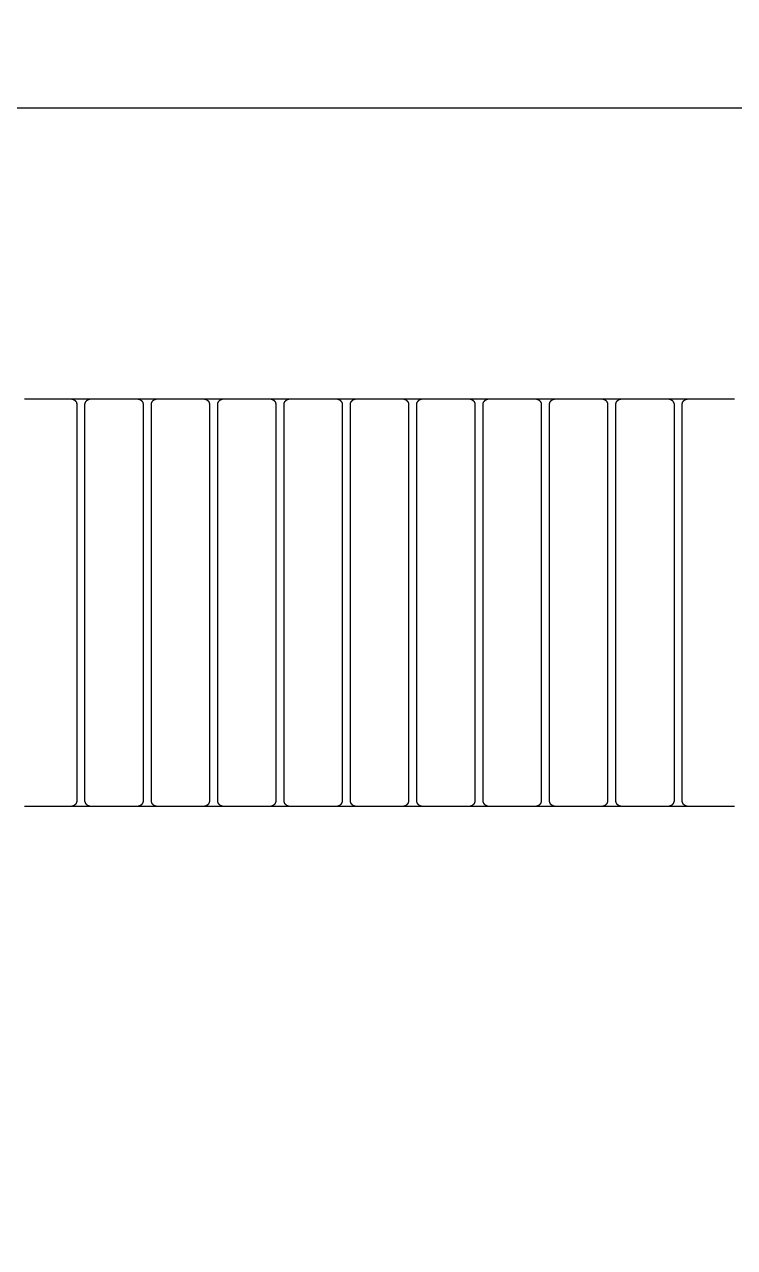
# Model space of a CAD drawing. Header units: millimetres. Extents: x -58335 to 291665, y -66693 to 213307.
# Drawn here: x 160069 to 160679, y -15881 to -14830 of the extents above; entities that cross this region are included whole.
import ezdxf

# ---------------------------------------------------------------- set-up
doc = ezdxf.new("R2010")
doc.units = ezdxf.units.MM
doc.header["$LTSCALE"] = 1000
for name, color, linetype in [('X-SITE$0$-MY-녹지', 254, 'Continuous'), ('X-SITE$0$-MY-보조선', 253, 'Continuous'), ('X-SITE$0$-MY-시설선', 254, 'Continuous'), ('X-SITE$0$-MY-시설선 wood', 254, 'Continuous')]:
    doc.layers.add(name, color=color, linetype=linetype)
pattern_1 = [(0, (-29382.5, 14650.24), (317.5, 317.5), [158.75, -476.25]), (90, (-29303.13, 14570.87), (-317.5, 317.5), [158.75, -476.25])]

# ---------------------------------------------------------------- blocks, each defined once
blk = doc.blocks.new('X-SITE$0$GPSP-100')
at = {"layer": 'X-SITE$0$-MY-시설선'}
for points in [[(1698.2, 0), (1714.8, 0)], [(1755.2, 0), (1771.8, 0)], [(1812.2, 0), (1828.8, 0)], [(1869.2, 0), (1885.8, 0)], [(1926.2, 0), (1942.8, 0)], [(1983.2, 0), (1999.8, 0)], [(2040.2, 0), (2056.8, 0)], [(2097.2, 0), (2113.8, 0)], [(2154.2, 0), (2170.8, 0)], [(2211.2, 0), (2227.8, 0)], [(1714.8, -350), (1698.2, -350)], [(1771.8, -350), (1755.2, -350)], [(1828.8, -350), (1812.2, -350)], [(1885.8, -350), (1869.2, -350)], [(1942.8, -350), (1926.2, -350)], [(1999.8, -350), (1983.2, -350)], [(2056.8, -350), (2040.2, -350)], [(2113.8, -350), (2097.2, -350)], [(2170.8, -350), (2154.2, -350)], [(2227.8, -350), (2211.2, -350)]]:
    blk.add_lwpolyline(points, dxfattribs=at)
at = {"layer": 'X-SITE$0$-MY-시설선 wood'}
for points in [[(1658, 0), (1698, 0)], [(1698, 0), (1698.1, 0), (1698.2, 0), (1698.3, 0), (1698.4, 0), (1698.6, 0), (1698.7, 0), (1698.8, -0.1), (1698.9, -0.1), (1699, -0.1), (1699.1, -0.1), (1699.3, -0.2), (1699.4, -0.2), (1699.5, -0.2), (1699.6, -0.3), (1699.7, -0.3), (1699.8, -0.4), (1700, -0.4), (1700.1, -0.4), (1700.2, -0.5), (1700.3, -0.6), (1700.4, -0.6), (1700.5, -0.7), (1700.6, -0.7), (1700.7, -0.8), (1700.8, -0.9), (1700.9, -1), (1701.1, -1), (1701.2, -1.1), (1701.3, -1.2), (1701.3, -1.3), (1701.4, -1.4), (1701.5, -1.5), (1701.6, -1.6), (1701.7, -1.7), (1701.8, -1.7), (1701.9, -1.8), (1702, -1.9), (1702, -2.1), (1702.1, -2.2), (1702.2, -2.3), (1702.3, -2.4), (1702.3, -2.5), (1702.4, -2.6), (1702.4, -2.7), (1702.5, -2.8), (1702.6, -2.9), (1702.6, -3), (1702.6, -3.2), (1702.7, -3.3), (1702.7, -3.4), (1702.8, -3.5), (1702.8, -3.6), (1702.8, -3.7), (1702.9, -3.9), (1702.9, -4), (1702.9, -4.1), (1702.9, -4.2), (1703, -4.3), (1703, -4.4), (1703, -4.6), (1703, -4.7), (1703, -4.8), (1703, -4.9), (1703, -5)], [(1710, -5), (1710, -4.9), (1710, -4.8), (1710, -4.7), (1710, -4.6), (1710, -4.4), (1710, -4.3), (1710.1, -4.2), (1710.1, -4.1), (1710.1, -4), (1710.1, -3.9), (1710.2, -3.7), (1710.2, -3.6), (1710.2, -3.5), (1710.3, -3.4), (1710.3, -3.3), (1710.4, -3.2), (1710.4, -3), (1710.4, -2.9), (1710.5, -2.8), (1710.6, -2.7), (1710.6, -2.6), (1710.7, -2.5), (1710.7, -2.4), (1710.8, -2.3), (1710.9, -2.2), (1711, -2.1), (1711, -1.9), (1711.1, -1.8), (1711.2, -1.7), (1711.3, -1.7), (1711.4, -1.6), (1711.5, -1.5), (1711.6, -1.4), (1711.7, -1.3), (1711.7, -1.2), (1711.8, -1.1), (1711.9, -1), (1712.1, -1), (1712.2, -0.9), (1712.3, -0.8), (1712.4, -0.7), (1712.5, -0.7), (1712.6, -0.6), (1712.7, -0.6), (1712.8, -0.5), (1712.9, -0.4), (1713, -0.4), (1713.2, -0.4), (1713.3, -0.3), (1713.4, -0.3), (1713.5, -0.2), (1713.6, -0.2), (1713.7, -0.2), (1713.9, -0.1), (1714, -0.1), (1714.1, -0.1), (1714.2, -0.1), (1714.3, 0), (1714.4, 0), (1714.6, 0), (1714.7, 0), (1714.8, 0), (1714.9, 0), (1715, 0)], [(1715, 0), (1755, 0)], [(1755, 0), (1755.1, 0), (1755.2, 0), (1755.3, 0), (1755.4, 0), (1755.6, 0), (1755.7, 0), (1755.8, -0.1), (1755.9, -0.1), (1756, -0.1), (1756.1, -0.1), (1756.3, -0.2), (1756.4, -0.2), (1756.5, -0.2), (1756.6, -0.3), (1756.7, -0.3), (1756.8, -0.4), (1757, -0.4), (1757.1, -0.4), (1757.2, -0.5), (1757.3, -0.6), (1757.4, -0.6), (1757.5, -0.7), (1757.6, -0.7), (1757.7, -0.8), (1757.8, -0.9), (1757.9, -1), (1758.1, -1), (1758.2, -1.1), (1758.3, -1.2), (1758.3, -1.3), (1758.4, -1.4), (1758.5, -1.5), (1758.6, -1.6), (1758.7, -1.7), (1758.8, -1.7), (1758.9, -1.8), (1759, -1.9), (1759, -2.1), (1759.1, -2.2), (1759.2, -2.3), (1759.3, -2.4), (1759.3, -2.5), (1759.4, -2.6), (1759.4, -2.7), (1759.5, -2.8), (1759.6, -2.9), (1759.6, -3), (1759.6, -3.2), (1759.7, -3.3), (1759.7, -3.4), (1759.8, -3.5), (1759.8, -3.6), (1759.8, -3.7), (1759.9, -3.9), (1759.9, -4), (1759.9, -4.1), (1759.9, -4.2), (1760, -4.3), (1760, -4.4), (1760, -4.6), (1760, -4.7), (1760, -4.8), (1760, -4.9), (1760, -5)], [(1767, -5), (1767, -4.9), (1767, -4.8), (1767, -4.7), (1767, -4.6), (1767, -4.4), (1767, -4.3), (1767.1, -4.2), (1767.1, -4.1), (1767.1, -4), (1767.1, -3.9), (1767.2, -3.7), (1767.2, -3.6), (1767.2, -3.5), (1767.3, -3.4), (1767.3, -3.3), (1767.4, -3.2), (1767.4, -3), (1767.4, -2.9), (1767.5, -2.8), (1767.6, -2.7), (1767.6, -2.6), (1767.7, -2.5), (1767.7, -2.4), (1767.8, -2.3), (1767.9, -2.2), (1768, -2.1), (1768, -1.9), (1768.1, -1.8), (1768.2, -1.7), (1768.3, -1.7), (1768.4, -1.6), (1768.5, -1.5), (1768.6, -1.4), (1768.7, -1.3), (1768.7, -1.2), (1768.8, -1.1), (1768.9, -1), (1769.1, -1), (1769.2, -0.9), (1769.3, -0.8), (1769.4, -0.7), (1769.5, -0.7), (1769.6, -0.6), (1769.7, -0.6), (1769.8, -0.5), (1769.9, -0.4), (1770, -0.4), (1770.2, -0.4), (1770.3, -0.3), (1770.4, -0.3), (1770.5, -0.2), (1770.6, -0.2), (1770.7, -0.2), (1770.9, -0.1), (1771, -0.1), (1771.1, -0.1), (1771.2, -0.1), (1771.3, 0), (1771.4, 0), (1771.6, 0), (1771.7, 0), (1771.8, 0), (1771.9, 0), (1772, 0)], [(1772, 0), (1812, 0)], [(1812, 0), (1812.1, 0), (1812.2, 0), (1812.3, 0), (1812.4, 0), (1812.6, 0), (1812.7, 0), (1812.8, -0.1), (1812.9, -0.1), (1813, -0.1), (1813.1, -0.1), (1813.3, -0.2), (1813.4, -0.2), (1813.5, -0.2), (1813.6, -0.3), (1813.7, -0.3), (1813.8, -0.4), (1814, -0.4), (1814.1, -0.4), (1814.2, -0.5), (1814.3, -0.6), (1814.4, -0.6), (1814.5, -0.7), (1814.6, -0.7), (1814.7, -0.8), (1814.8, -0.9), (1814.9, -1), (1815.1, -1), (1815.2, -1.1), (1815.3, -1.2), (1815.3, -1.3), (1815.4, -1.4), (1815.5, -1.5), (1815.6, -1.6), (1815.7, -1.7), (1815.8, -1.7), (1815.9, -1.8), (1816, -1.9), (1816, -2.1), (1816.1, -2.2), (1816.2, -2.3), (1816.3, -2.4), (1816.3, -2.5), (1816.4, -2.6), (1816.4, -2.7), (1816.5, -2.8), (1816.6, -2.9), (1816.6, -3), (1816.6, -3.2), (1816.7, -3.3), (1816.7, -3.4), (1816.8, -3.5), (1816.8, -3.6), (1816.8, -3.7), (1816.9, -3.9), (1816.9, -4), (1816.9, -4.1), (1816.9, -4.2), (1817, -4.3), (1817, -4.4), (1817, -4.6), (1817, -4.7), (1817, -4.8), (1817, -4.9), (1817, -5)], [(1824, -5), (1824, -4.9), (1824, -4.8), (1824, -4.7), (1824, -4.6), (1824, -4.4), (1824, -4.3), (1824.1, -4.2), (1824.1, -4.1), (1824.1, -4), (1824.1, -3.9), (1824.2, -3.7), (1824.2, -3.6), (1824.2, -3.5), (1824.3, -3.4), (1824.3, -3.3), (1824.4, -3.2), (1824.4, -3), (1824.4, -2.9), (1824.5, -2.8), (1824.6, -2.7), (1824.6, -2.6), (1824.7, -2.5), (1824.7, -2.4), (1824.8, -2.3), (1824.9, -2.2), (1825, -2.1), (1825, -1.9), (1825.1, -1.8), (1825.2, -1.7), (1825.3, -1.7), (1825.4, -1.6), (1825.5, -1.5), (1825.6, -1.4), (1825.7, -1.3), (1825.7, -1.2), (1825.8, -1.1), (1825.9, -1), (1826.1, -1), (1826.2, -0.9), (1826.3, -0.8), (1826.4, -0.7), (1826.5, -0.7), (1826.6, -0.6), (1826.7, -0.6), (1826.8, -0.5), (1826.9, -0.4), (1827, -0.4), (1827.2, -0.4), (1827.3, -0.3), (1827.4, -0.3), (1827.5, -0.2), (1827.6, -0.2), (1827.7, -0.2), (1827.9, -0.1), (1828, -0.1), (1828.1, -0.1), (1828.2, -0.1), (1828.3, 0), (1828.4, 0), (1828.6, 0), (1828.7, 0), (1828.8, 0), (1828.9, 0), (1829, 0)], [(1829, 0), (1869, 0)], [(1869, 0), (1869.1, 0), (1869.2, 0), (1869.3, 0), (1869.4, 0), (1869.6, 0), (1869.7, 0), (1869.8, -0.1), (1869.9, -0.1), (1870, -0.1), (1870.1, -0.1), (1870.3, -0.2), (1870.4, -0.2), (1870.5, -0.2), (1870.6, -0.3), (1870.7, -0.3), (1870.8, -0.4), (1871, -0.4), (1871.1, -0.4), (1871.2, -0.5), (1871.3, -0.6), (1871.4, -0.6), (1871.5, -0.7), (1871.6, -0.7), (1871.7, -0.8), (1871.8, -0.9), (1871.9, -1), (1872.1, -1), (1872.2, -1.1), (1872.3, -1.2), (1872.3, -1.3), (1872.4, -1.4), (1872.5, -1.5), (1872.6, -1.6), (1872.7, -1.7), (1872.8, -1.7), (1872.9, -1.8), (1873, -1.9), (1873, -2.1), (1873.1, -2.2), (1873.2, -2.3), (1873.3, -2.4), (1873.3, -2.5), (1873.4, -2.6), (1873.4, -2.7), (1873.5, -2.8), (1873.6, -2.9), (1873.6, -3), (1873.6, -3.2), (1873.7, -3.3), (1873.7, -3.4), (1873.8, -3.5), (1873.8, -3.6), (1873.8, -3.7), (1873.9, -3.9), (1873.9, -4), (1873.9, -4.1), (1873.9, -4.2), (1874, -4.3), (1874, -4.4), (1874, -4.6), (1874, -4.7), (1874, -4.8), (1874, -4.9), (1874, -5)], [(1881, -5), (1881, -4.9), (1881, -4.8), (1881, -4.7), (1881, -4.6), (1881, -4.4), (1881, -4.3), (1881.1, -4.2), (1881.1, -4.1), (1881.1, -4), (1881.1, -3.9), (1881.2, -3.7), (1881.2, -3.6), (1881.2, -3.5), (1881.3, -3.4), (1881.3, -3.3), (1881.4, -3.2), (1881.4, -3), (1881.4, -2.9), (1881.5, -2.8), (1881.6, -2.7), (1881.6, -2.6), (1881.7, -2.5), (1881.7, -2.4), (1881.8, -2.3), (1881.9, -2.2), (1882, -2.1), (1882, -1.9), (1882.1, -1.8), (1882.2, -1.7), (1882.3, -1.7), (1882.4, -1.6), (1882.5, -1.5), (1882.6, -1.4), (1882.7, -1.3), (1882.7, -1.2), (1882.8, -1.1), (1882.9, -1), (1883.1, -1), (1883.2, -0.9), (1883.3, -0.8), (1883.4, -0.7), (1883.5, -0.7), (1883.6, -0.6), (1883.7, -0.6), (1883.8, -0.5), (1883.9, -0.4), (1884, -0.4), (1884.2, -0.4), (1884.3, -0.3), (1884.4, -0.3), (1884.5, -0.2), (1884.6, -0.2), (1884.7, -0.2), (1884.9, -0.1), (1885, -0.1), (1885.1, -0.1), (1885.2, -0.1), (1885.3, 0), (1885.4, 0), (1885.6, 0), (1885.7, 0), (1885.8, 0), (1885.9, 0), (1886, 0)], [(1886, 0), (1926, 0)], [(1926, 0), (1926.1, 0), (1926.2, 0), (1926.3, 0), (1926.4, 0), (1926.6, 0), (1926.7, 0), (1926.8, -0.1), (1926.9, -0.1), (1927, -0.1), (1927.1, -0.1), (1927.3, -0.2), (1927.4, -0.2), (1927.5, -0.2), (1927.6, -0.3), (1927.7, -0.3), (1927.8, -0.4), (1928, -0.4), (1928.1, -0.4), (1928.2, -0.5), (1928.3, -0.6), (1928.4, -0.6), (1928.5, -0.7), (1928.6, -0.7), (1928.7, -0.8), (1928.8, -0.9), (1928.9, -1), (1929.1, -1), (1929.2, -1.1), (1929.3, -1.2), (1929.3, -1.3), (1929.4, -1.4), (1929.5, -1.5), (1929.6, -1.6), (1929.7, -1.7), (1929.8, -1.7), (1929.9, -1.8), (1930, -1.9), (1930, -2.1), (1930.1, -2.2), (1930.2, -2.3), (1930.3, -2.4), (1930.3, -2.5), (1930.4, -2.6), (1930.4, -2.7), (1930.5, -2.8), (1930.6, -2.9), (1930.6, -3), (1930.6, -3.2), (1930.7, -3.3), (1930.7, -3.4), (1930.8, -3.5), (1930.8, -3.6), (1930.8, -3.7), (1930.9, -3.9), (1930.9, -4), (1930.9, -4.1), (1930.9, -4.2), (1931, -4.3), (1931, -4.4), (1931, -4.6), (1931, -4.7), (1931, -4.8), (1931, -4.9), (1931, -5)], [(1938, -5), (1938, -4.9), (1938, -4.8), (1938, -4.7), (1938, -4.6), (1938, -4.4), (1938, -4.3), (1938.1, -4.2), (1938.1, -4.1), (1938.1, -4), (1938.1, -3.9), (1938.2, -3.7), (1938.2, -3.6), (1938.2, -3.5), (1938.3, -3.4), (1938.3, -3.3), (1938.4, -3.2), (1938.4, -3), (1938.4, -2.9), (1938.5, -2.8), (1938.6, -2.7), (1938.6, -2.6), (1938.7, -2.5), (1938.7, -2.4), (1938.8, -2.3), (1938.9, -2.2), (1939, -2.1), (1939, -1.9), (1939.1, -1.8), (1939.2, -1.7), (1939.3, -1.7), (1939.4, -1.6), (1939.5, -1.5), (1939.6, -1.4), (1939.7, -1.3), (1939.7, -1.2), (1939.8, -1.1), (1939.9, -1), (1940.1, -1), (1940.2, -0.9), (1940.3, -0.8), (1940.4, -0.7), (1940.5, -0.7), (1940.6, -0.6), (1940.7, -0.6), (1940.8, -0.5), (1940.9, -0.4), (1941, -0.4), (1941.2, -0.4), (1941.3, -0.3), (1941.4, -0.3), (1941.5, -0.2), (1941.6, -0.2), (1941.7, -0.2), (1941.9, -0.1), (1942, -0.1), (1942.1, -0.1), (1942.2, -0.1), (1942.3, 0), (1942.4, 0), (1942.6, 0), (1942.7, 0), (1942.8, 0), (1942.9, 0), (1943, 0)], [(1943, 0), (1983, 0)], [(1983, 0), (1983.1, 0), (1983.2, 0), (1983.3, 0), (1983.4, 0), (1983.6, 0), (1983.7, 0), (1983.8, -0.1), (1983.9, -0.1), (1984, -0.1), (1984.1, -0.1), (1984.3, -0.2), (1984.4, -0.2), (1984.5, -0.2), (1984.6, -0.3), (1984.7, -0.3), (1984.8, -0.4), (1985, -0.4), (1985.1, -0.4), (1985.2, -0.5), (1985.3, -0.6), (1985.4, -0.6), (1985.5, -0.7), (1985.6, -0.7), (1985.7, -0.8), (1985.8, -0.9), (1985.9, -1), (1986.1, -1), (1986.2, -1.1), (1986.3, -1.2), (1986.3, -1.3), (1986.4, -1.4), (1986.5, -1.5), (1986.6, -1.6), (1986.7, -1.7), (1986.8, -1.7), (1986.9, -1.8), (1987, -1.9), (1987, -2.1), (1987.1, -2.2), (1987.2, -2.3), (1987.3, -2.4), (1987.3, -2.5), (1987.4, -2.6), (1987.4, -2.7), (1987.5, -2.8), (1987.6, -2.9), (1987.6, -3), (1987.6, -3.2), (1987.7, -3.3), (1987.7, -3.4), (1987.8, -3.5), (1987.8, -3.6), (1987.8, -3.7), (1987.9, -3.9), (1987.9, -4), (1987.9, -4.1), (1987.9, -4.2), (1988, -4.3), (1988, -4.4), (1988, -4.6), (1988, -4.7), (1988, -4.8), (1988, -4.9), (1988, -5)], [(1995, -5), (1995, -4.9), (1995, -4.8), (1995, -4.7), (1995, -4.6), (1995, -4.4), (1995, -4.3), (1995.1, -4.2), (1995.1, -4.1), (1995.1, -4), (1995.1, -3.9), (1995.2, -3.7), (1995.2, -3.6), (1995.2, -3.5), (1995.3, -3.4), (1995.3, -3.3), (1995.4, -3.2), (1995.4, -3), (1995.4, -2.9), (1995.5, -2.8), (1995.6, -2.7), (1995.6, -2.6), (1995.7, -2.5), (1995.7, -2.4), (1995.8, -2.3), (1995.9, -2.2), (1996, -2.1), (1996, -1.9), (1996.1, -1.8), (1996.2, -1.7), (1996.3, -1.7), (1996.4, -1.6), (1996.5, -1.5), (1996.6, -1.4), (1996.7, -1.3), (1996.7, -1.2), (1996.8, -1.1), (1996.9, -1), (1997.1, -1), (1997.2, -0.9), (1997.3, -0.8), (1997.4, -0.7), (1997.5, -0.7), (1997.6, -0.6), (1997.7, -0.6), (1997.8, -0.5), (1997.9, -0.4), (1998, -0.4), (1998.2, -0.4), (1998.3, -0.3), (1998.4, -0.3), (1998.5, -0.2), (1998.6, -0.2), (1998.7, -0.2), (1998.9, -0.1), (1999, -0.1), (1999.1, -0.1), (1999.2, -0.1), (1999.3, 0), (1999.4, 0), (1999.6, 0), (1999.7, 0), (1999.8, 0), (1999.9, 0), (2000, 0)], [(2000, 0), (2040, 0)], [(2040, 0), (2040.1, 0), (2040.2, 0), (2040.3, 0), (2040.4, 0), (2040.6, 0), (2040.7, 0), (2040.8, -0.1), (2040.9, -0.1), (2041, -0.1), (2041.1, -0.1), (2041.3, -0.2), (2041.4, -0.2), (2041.5, -0.2), (2041.6, -0.3), (2041.7, -0.3), (2041.8, -0.4), (2042, -0.4), (2042.1, -0.4), (2042.2, -0.5), (2042.3, -0.6), (2042.4, -0.6), (2042.5, -0.7), (2042.6, -0.7), (2042.7, -0.8), (2042.8, -0.9), (2042.9, -1), (2043.1, -1), (2043.2, -1.1), (2043.3, -1.2), (2043.3, -1.3), (2043.4, -1.4), (2043.5, -1.5), (2043.6, -1.6), (2043.7, -1.7), (2043.8, -1.7), (2043.9, -1.8), (2044, -1.9), (2044, -2.1), (2044.1, -2.2), (2044.2, -2.3), (2044.3, -2.4), (2044.3, -2.5), (2044.4, -2.6), (2044.4, -2.7), (2044.5, -2.8), (2044.6, -2.9), (2044.6, -3), (2044.6, -3.2), (2044.7, -3.3), (2044.7, -3.4), (2044.8, -3.5), (2044.8, -3.6), (2044.8, -3.7), (2044.9, -3.9), (2044.9, -4), (2044.9, -4.1), (2044.9, -4.2), (2045, -4.3), (2045, -4.4), (2045, -4.6), (2045, -4.7), (2045, -4.8), (2045, -4.9), (2045, -5)], [(2052, -5), (2052, -4.9), (2052, -4.8), (2052, -4.7), (2052, -4.6), (2052, -4.4), (2052, -4.3), (2052.1, -4.2), (2052.1, -4.1), (2052.1, -4), (2052.1, -3.9), (2052.2, -3.7), (2052.2, -3.6), (2052.2, -3.5), (2052.3, -3.4), (2052.3, -3.3), (2052.4, -3.2), (2052.4, -3), (2052.4, -2.9), (2052.5, -2.8), (2052.6, -2.7), (2052.6, -2.6), (2052.7, -2.5), (2052.7, -2.4), (2052.8, -2.3), (2052.9, -2.2), (2053, -2.1), (2053, -1.9), (2053.1, -1.8), (2053.2, -1.7), (2053.3, -1.7), (2053.4, -1.6), (2053.5, -1.5), (2053.6, -1.4), (2053.7, -1.3), (2053.7, -1.2), (2053.8, -1.1), (2053.9, -1), (2054.1, -1), (2054.2, -0.9), (2054.3, -0.8), (2054.4, -0.7), (2054.5, -0.7), (2054.6, -0.6), (2054.7, -0.6), (2054.8, -0.5), (2054.9, -0.4), (2055, -0.4), (2055.2, -0.4), (2055.3, -0.3), (2055.4, -0.3), (2055.5, -0.2), (2055.6, -0.2), (2055.7, -0.2), (2055.9, -0.1), (2056, -0.1), (2056.1, -0.1), (2056.2, -0.1), (2056.3, 0), (2056.4, 0), (2056.6, 0), (2056.7, 0), (2056.8, 0), (2056.9, 0), (2057, 0)], [(2057, 0), (2097, 0)], [(2097, 0), (2097.1, 0), (2097.2, 0), (2097.3, 0), (2097.4, 0), (2097.6, 0), (2097.7, 0), (2097.8, -0.1), (2097.9, -0.1), (2098, -0.1), (2098.1, -0.1), (2098.3, -0.2), (2098.4, -0.2), (2098.5, -0.2), (2098.6, -0.3), (2098.7, -0.3), (2098.8, -0.4), (2099, -0.4), (2099.1, -0.4), (2099.2, -0.5), (2099.3, -0.6), (2099.4, -0.6), (2099.5, -0.7), (2099.6, -0.7), (2099.7, -0.8), (2099.8, -0.9), (2099.9, -1), (2100.1, -1), (2100.2, -1.1), (2100.3, -1.2), (2100.3, -1.3), (2100.4, -1.4), (2100.5, -1.5), (2100.6, -1.6), (2100.7, -1.7), (2100.8, -1.7), (2100.9, -1.8), (2101, -1.9), (2101, -2.1), (2101.1, -2.2), (2101.2, -2.3), (2101.3, -2.4), (2101.3, -2.5), (2101.4, -2.6), (2101.4, -2.7), (2101.5, -2.8), (2101.6, -2.9), (2101.6, -3), (2101.6, -3.2), (2101.7, -3.3), (2101.7, -3.4), (2101.8, -3.5), (2101.8, -3.6), (2101.8, -3.7), (2101.9, -3.9), (2101.9, -4), (2101.9, -4.1), (2101.9, -4.2), (2102, -4.3), (2102, -4.4), (2102, -4.6), (2102, -4.7), (2102, -4.8), (2102, -4.9), (2102, -5)], [(2109, -5), (2109, -4.9), (2109, -4.8), (2109, -4.7), (2109, -4.6), (2109, -4.4), (2109, -4.3), (2109.1, -4.2), (2109.1, -4.1), (2109.1, -4), (2109.1, -3.9), (2109.2, -3.7), (2109.2, -3.6), (2109.2, -3.5), (2109.3, -3.4), (2109.3, -3.3), (2109.4, -3.2), (2109.4, -3), (2109.4, -2.9), (2109.5, -2.8), (2109.6, -2.7), (2109.6, -2.6), (2109.7, -2.5), (2109.7, -2.4), (2109.8, -2.3), (2109.9, -2.2), (2110, -2.1), (2110, -1.9), (2110.1, -1.8), (2110.2, -1.7), (2110.3, -1.7), (2110.4, -1.6), (2110.5, -1.5), (2110.6, -1.4), (2110.7, -1.3), (2110.7, -1.2), (2110.8, -1.1), (2110.9, -1), (2111.1, -1), (2111.2, -0.9), (2111.3, -0.8), (2111.4, -0.7), (2111.5, -0.7), (2111.6, -0.6), (2111.7, -0.6), (2111.8, -0.5), (2111.9, -0.4), (2112, -0.4), (2112.2, -0.4), (2112.3, -0.3), (2112.4, -0.3), (2112.5, -0.2), (2112.6, -0.2), (2112.7, -0.2), (2112.9, -0.1), (2113, -0.1), (2113.1, -0.1), (2113.2, -0.1), (2113.3, 0), (2113.4, 0), (2113.6, 0), (2113.7, 0), (2113.8, 0), (2113.9, 0), (2114, 0)], [(2114, 0), (2154, 0)], [(2154, 0), (2154.1, 0), (2154.2, 0), (2154.3, 0), (2154.4, 0), (2154.6, 0), (2154.7, 0), (2154.8, -0.1), (2154.9, -0.1), (2155, -0.1), (2155.1, -0.1), (2155.3, -0.2), (2155.4, -0.2), (2155.5, -0.2), (2155.6, -0.3), (2155.7, -0.3), (2155.8, -0.4), (2156, -0.4), (2156.1, -0.4), (2156.2, -0.5), (2156.3, -0.6), (2156.4, -0.6), (2156.5, -0.7), (2156.6, -0.7), (2156.7, -0.8), (2156.8, -0.9), (2156.9, -1), (2157.1, -1), (2157.2, -1.1), (2157.3, -1.2), (2157.3, -1.3), (2157.4, -1.4), (2157.5, -1.5), (2157.6, -1.6), (2157.7, -1.7), (2157.8, -1.7), (2157.9, -1.8), (2158, -1.9), (2158, -2.1), (2158.1, -2.2), (2158.2, -2.3), (2158.3, -2.4), (2158.3, -2.5), (2158.4, -2.6), (2158.4, -2.7), (2158.5, -2.8), (2158.6, -2.9), (2158.6, -3), (2158.6, -3.2), (2158.7, -3.3), (2158.7, -3.4), (2158.8, -3.5), (2158.8, -3.6), (2158.8, -3.7), (2158.9, -3.9), (2158.9, -4), (2158.9, -4.1), (2158.9, -4.2), (2159, -4.3), (2159, -4.4), (2159, -4.6), (2159, -4.7), (2159, -4.8), (2159, -4.9), (2159, -5)], [(2166, -5), (2166, -4.9), (2166, -4.8), (2166, -4.7), (2166, -4.6), (2166, -4.4), (2166, -4.3), (2166.1, -4.2), (2166.1, -4.1), (2166.1, -4), (2166.1, -3.9), (2166.2, -3.7), (2166.2, -3.6), (2166.2, -3.5), (2166.3, -3.4), (2166.3, -3.3), (2166.4, -3.2), (2166.4, -3), (2166.4, -2.9), (2166.5, -2.8), (2166.6, -2.7), (2166.6, -2.6), (2166.7, -2.5), (2166.7, -2.4), (2166.8, -2.3), (2166.9, -2.2), (2167, -2.1), (2167, -1.9), (2167.1, -1.8), (2167.2, -1.7), (2167.3, -1.7), (2167.4, -1.6), (2167.5, -1.5), (2167.6, -1.4), (2167.7, -1.3), (2167.7, -1.2), (2167.8, -1.1), (2167.9, -1), (2168.1, -1), (2168.2, -0.9), (2168.3, -0.8), (2168.4, -0.7), (2168.5, -0.7), (2168.6, -0.6), (2168.7, -0.6), (2168.8, -0.5), (2168.9, -0.4), (2169, -0.4), (2169.2, -0.4), (2169.3, -0.3), (2169.4, -0.3), (2169.5, -0.2), (2169.6, -0.2), (2169.7, -0.2), (2169.9, -0.1), (2170, -0.1), (2170.1, -0.1), (2170.2, -0.1), (2170.3, 0), (2170.4, 0), (2170.6, 0), (2170.7, 0), (2170.8, 0), (2170.9, 0), (2171, 0)], [(2171, 0), (2211, 0)], [(2211, 0), (2211.1, 0), (2211.2, 0), (2211.3, 0), (2211.4, 0), (2211.6, 0), (2211.7, 0), (2211.8, -0.1), (2211.9, -0.1), (2212, -0.1), (2212.1, -0.1), (2212.3, -0.2), (2212.4, -0.2), (2212.5, -0.2), (2212.6, -0.3), (2212.7, -0.3), (2212.8, -0.4), (2213, -0.4), (2213.1, -0.4), (2213.2, -0.5), (2213.3, -0.6), (2213.4, -0.6), (2213.5, -0.7), (2213.6, -0.7), (2213.7, -0.8), (2213.8, -0.9), (2213.9, -1), (2214.1, -1), (2214.2, -1.1), (2214.3, -1.2), (2214.3, -1.3), (2214.4, -1.4), (2214.5, -1.5), (2214.6, -1.6), (2214.7, -1.7), (2214.8, -1.7), (2214.9, -1.8), (2215, -1.9), (2215, -2.1), (2215.1, -2.2), (2215.2, -2.3), (2215.3, -2.4), (2215.3, -2.5), (2215.4, -2.6), (2215.4, -2.7), (2215.5, -2.8), (2215.6, -2.9), (2215.6, -3), (2215.6, -3.2), (2215.7, -3.3), (2215.7, -3.4), (2215.8, -3.5), (2215.8, -3.6), (2215.8, -3.7), (2215.9, -3.9), (2215.9, -4), (2215.9, -4.1), (2215.9, -4.2), (2216, -4.3), (2216, -4.4), (2216, -4.6), (2216, -4.7), (2216, -4.8), (2216, -4.9), (2216, -5)], [(2223, -5), (2223, -4.9), (2223, -4.8), (2223, -4.7), (2223, -4.6), (2223, -4.4), (2223, -4.3), (2223.1, -4.2), (2223.1, -4.1), (2223.1, -4), (2223.1, -3.9), (2223.2, -3.7), (2223.2, -3.6), (2223.2, -3.5), (2223.3, -3.4), (2223.3, -3.3), (2223.4, -3.2), (2223.4, -3), (2223.4, -2.9), (2223.5, -2.8), (2223.6, -2.7), (2223.6, -2.6), (2223.7, -2.5), (2223.7, -2.4), (2223.8, -2.3), (2223.9, -2.2), (2224, -2.1), (2224, -1.9), (2224.1, -1.8), (2224.2, -1.7), (2224.3, -1.7), (2224.4, -1.6), (2224.5, -1.5), (2224.6, -1.4), (2224.7, -1.3), (2224.7, -1.2), (2224.8, -1.1), (2224.9, -1), (2225.1, -1), (2225.2, -0.9), (2225.3, -0.8), (2225.4, -0.7), (2225.5, -0.7), (2225.6, -0.6), (2225.7, -0.6), (2225.8, -0.5), (2225.9, -0.4), (2226, -0.4), (2226.2, -0.4), (2226.3, -0.3), (2226.4, -0.3), (2226.5, -0.2), (2226.6, -0.2), (2226.7, -0.2), (2226.9, -0.1), (2227, -0.1), (2227.1, -0.1), (2227.2, -0.1), (2227.3, 0), (2227.4, 0), (2227.6, 0), (2227.7, 0), (2227.8, 0), (2227.9, 0), (2228, 0)], [(2228, 0), (2268, 0)], [(1703, -5), (1703, -345)], [(1710, -345), (1710, -5)], [(1760, -5), (1760, -345)], [(1767, -345), (1767, -5)], [(1817, -5), (1817, -345)], [(1824, -345), (1824, -5)], [(1874, -5), (1874, -345)], [(1881, -345), (1881, -5)], [(1931, -5), (1931, -345)], [(1938, -345), (1938, -5)], [(1988, -5), (1988, -345)], [(1995, -345), (1995, -5)], [(2045, -5), (2045, -345)], [(2052, -345), (2052, -5)], [(2102, -5), (2102, -345)], [(2109, -345), (2109, -5)], [(2159, -5), (2159, -345)], [(2166, -345), (2166, -5)], [(2216, -5), (2216, -345)], [(2223, -345), (2223, -5)], [(1703, -345), (1703, -345.1), (1703, -345.2), (1703, -345.3), (1703, -345.4), (1703, -345.6), (1703, -345.7), (1702.9, -345.8), (1702.9, -345.9), (1702.9, -346), (1702.9, -346.1), (1702.8, -346.3), (1702.8, -346.4), (1702.8, -346.5), (1702.7, -346.6), (1702.7, -346.7), (1702.6, -346.8), (1702.6, -347), (1702.6, -347.1), (1702.5, -347.2), (1702.4, -347.3), (1702.4, -347.4), (1702.3, -347.5), (1702.3, -347.6), (1702.2, -347.7), (1702.1, -347.8), (1702, -347.9), (1702, -348.1), (1701.9, -348.2), (1701.8, -348.3), (1701.7, -348.3), (1701.6, -348.4), (1701.5, -348.5), (1701.4, -348.6), (1701.3, -348.7), (1701.3, -348.8), (1701.2, -348.9), (1701.1, -349), (1700.9, -349), (1700.8, -349.1), (1700.7, -349.2), (1700.6, -349.3), (1700.5, -349.3), (1700.4, -349.4), (1700.3, -349.4), (1700.2, -349.5), (1700.1, -349.6), (1700, -349.6), (1699.8, -349.6), (1699.7, -349.7), (1699.6, -349.7), (1699.5, -349.8), (1699.4, -349.8), (1699.3, -349.8), (1699.1, -349.9), (1699, -349.9), (1698.9, -349.9), (1698.8, -349.9), (1698.7, -350), (1698.6, -350), (1698.4, -350), (1698.3, -350), (1698.2, -350), (1698.1, -350), (1698, -350)], [(1715, -350), (1714.9, -350), (1714.8, -350), (1714.7, -350), (1714.6, -350), (1714.4, -350), (1714.3, -350), (1714.2, -349.9), (1714.1, -349.9), (1714, -349.9), (1713.9, -349.9), (1713.7, -349.8), (1713.6, -349.8), (1713.5, -349.8), (1713.4, -349.7), (1713.3, -349.7), (1713.2, -349.6), (1713, -349.6), (1712.9, -349.6), (1712.8, -349.5), (1712.7, -349.4), (1712.6, -349.4), (1712.5, -349.3), (1712.4, -349.3), (1712.3, -349.2), (1712.2, -349.1), (1712.1, -349), (1711.9, -349), (1711.8, -348.9), (1711.7, -348.8), (1711.7, -348.7), (1711.6, -348.6), (1711.5, -348.5), (1711.4, -348.4), (1711.3, -348.3), (1711.2, -348.3), (1711.1, -348.2), (1711, -348.1), (1711, -347.9), (1710.9, -347.8), (1710.8, -347.7), (1710.7, -347.6), (1710.7, -347.5), (1710.6, -347.4), (1710.6, -347.3), (1710.5, -347.2), (1710.4, -347.1), (1710.4, -347), (1710.4, -346.8), (1710.3, -346.7), (1710.3, -346.6), (1710.2, -346.5), (1710.2, -346.4), (1710.2, -346.3), (1710.1, -346.1), (1710.1, -346), (1710.1, -345.9), (1710.1, -345.8), (1710, -345.7), (1710, -345.6), (1710, -345.4), (1710, -345.3), (1710, -345.2), (1710, -345.1), (1710, -345)], [(1760, -345), (1760, -345.1), (1760, -345.2), (1760, -345.3), (1760, -345.4), (1760, -345.6), (1760, -345.7), (1759.9, -345.8), (1759.9, -345.9), (1759.9, -346), (1759.9, -346.1), (1759.8, -346.3), (1759.8, -346.4), (1759.8, -346.5), (1759.7, -346.6), (1759.7, -346.7), (1759.6, -346.8), (1759.6, -347), (1759.6, -347.1), (1759.5, -347.2), (1759.4, -347.3), (1759.4, -347.4), (1759.3, -347.5), (1759.3, -347.6), (1759.2, -347.7), (1759.1, -347.8), (1759, -347.9), (1759, -348.1), (1758.9, -348.2), (1758.8, -348.3), (1758.7, -348.3), (1758.6, -348.4), (1758.5, -348.5), (1758.4, -348.6), (1758.3, -348.7), (1758.3, -348.8), (1758.2, -348.9), (1758.1, -349), (1757.9, -349), (1757.8, -349.1), (1757.7, -349.2), (1757.6, -349.3), (1757.5, -349.3), (1757.4, -349.4), (1757.3, -349.4), (1757.2, -349.5), (1757.1, -349.6), (1757, -349.6), (1756.8, -349.6), (1756.7, -349.7), (1756.6, -349.7), (1756.5, -349.8), (1756.4, -349.8), (1756.3, -349.8), (1756.1, -349.9), (1756, -349.9), (1755.9, -349.9), (1755.8, -349.9), (1755.7, -350), (1755.6, -350), (1755.4, -350), (1755.3, -350), (1755.2, -350), (1755.1, -350), (1755, -350)], [(1772, -350), (1771.9, -350), (1771.8, -350), (1771.7, -350), (1771.6, -350), (1771.4, -350), (1771.3, -350), (1771.2, -349.9), (1771.1, -349.9), (1771, -349.9), (1770.9, -349.9), (1770.7, -349.8), (1770.6, -349.8), (1770.5, -349.8), (1770.4, -349.7), (1770.3, -349.7), (1770.2, -349.6), (1770, -349.6), (1769.9, -349.6), (1769.8, -349.5), (1769.7, -349.4), (1769.6, -349.4), (1769.5, -349.3), (1769.4, -349.3), (1769.3, -349.2), (1769.2, -349.1), (1769.1, -349), (1768.9, -349), (1768.8, -348.9), (1768.7, -348.8), (1768.7, -348.7), (1768.6, -348.6), (1768.5, -348.5), (1768.4, -348.4), (1768.3, -348.3), (1768.2, -348.3), (1768.1, -348.2), (1768, -348.1), (1768, -347.9), (1767.9, -347.8), (1767.8, -347.7), (1767.7, -347.6), (1767.7, -347.5), (1767.6, -347.4), (1767.6, -347.3), (1767.5, -347.2), (1767.4, -347.1), (1767.4, -347), (1767.4, -346.8), (1767.3, -346.7), (1767.3, -346.6), (1767.2, -346.5), (1767.2, -346.4), (1767.2, -346.3), (1767.1, -346.1), (1767.1, -346), (1767.1, -345.9), (1767.1, -345.8), (1767, -345.7), (1767, -345.6), (1767, -345.4), (1767, -345.3), (1767, -345.2), (1767, -345.1), (1767, -345)], [(1817, -345), (1817, -345.1), (1817, -345.2), (1817, -345.3), (1817, -345.4), (1817, -345.6), (1817, -345.7), (1816.9, -345.8), (1816.9, -345.9), (1816.9, -346), (1816.9, -346.1), (1816.8, -346.3), (1816.8, -346.4), (1816.8, -346.5), (1816.7, -346.6), (1816.7, -346.7), (1816.6, -346.8), (1816.6, -347), (1816.6, -347.1), (1816.5, -347.2), (1816.4, -347.3), (1816.4, -347.4), (1816.3, -347.5), (1816.3, -347.6), (1816.2, -347.7), (1816.1, -347.8), (1816, -347.9), (1816, -348.1), (1815.9, -348.2), (1815.8, -348.3), (1815.7, -348.3), (1815.6, -348.4), (1815.5, -348.5), (1815.4, -348.6), (1815.3, -348.7), (1815.3, -348.8), (1815.2, -348.9), (1815.1, -349), (1814.9, -349), (1814.8, -349.1), (1814.7, -349.2), (1814.6, -349.3), (1814.5, -349.3), (1814.4, -349.4), (1814.3, -349.4), (1814.2, -349.5), (1814.1, -349.6), (1814, -349.6), (1813.8, -349.6), (1813.7, -349.7), (1813.6, -349.7), (1813.5, -349.8), (1813.4, -349.8), (1813.3, -349.8), (1813.1, -349.9), (1813, -349.9), (1812.9, -349.9), (1812.8, -349.9), (1812.7, -350), (1812.6, -350), (1812.4, -350), (1812.3, -350), (1812.2, -350), (1812.1, -350), (1812, -350)], [(1829, -350), (1828.9, -350), (1828.8, -350), (1828.7, -350), (1828.6, -350), (1828.4, -350), (1828.3, -350), (1828.2, -349.9), (1828.1, -349.9), (1828, -349.9), (1827.9, -349.9), (1827.7, -349.8), (1827.6, -349.8), (1827.5, -349.8), (1827.4, -349.7), (1827.3, -349.7), (1827.2, -349.6), (1827, -349.6), (1826.9, -349.6), (1826.8, -349.5), (1826.7, -349.4), (1826.6, -349.4), (1826.5, -349.3), (1826.4, -349.3), (1826.3, -349.2), (1826.2, -349.1), (1826.1, -349), (1825.9, -349), (1825.8, -348.9), (1825.7, -348.8), (1825.7, -348.7), (1825.6, -348.6), (1825.5, -348.5), (1825.4, -348.4), (1825.3, -348.3), (1825.2, -348.3), (1825.1, -348.2), (1825, -348.1), (1825, -347.9), (1824.9, -347.8), (1824.8, -347.7), (1824.7, -347.6), (1824.7, -347.5), (1824.6, -347.4), (1824.6, -347.3), (1824.5, -347.2), (1824.4, -347.1), (1824.4, -347), (1824.4, -346.8), (1824.3, -346.7), (1824.3, -346.6), (1824.2, -346.5), (1824.2, -346.4), (1824.2, -346.3), (1824.1, -346.1), (1824.1, -346), (1824.1, -345.9), (1824.1, -345.8), (1824, -345.7), (1824, -345.6), (1824, -345.4), (1824, -345.3), (1824, -345.2), (1824, -345.1), (1824, -345)], [(1874, -345), (1874, -345.1), (1874, -345.2), (1874, -345.3), (1874, -345.4), (1874, -345.6), (1874, -345.7), (1873.9, -345.8), (1873.9, -345.9), (1873.9, -346), (1873.9, -346.1), (1873.8, -346.3), (1873.8, -346.4), (1873.8, -346.5), (1873.7, -346.6), (1873.7, -346.7), (1873.6, -346.8), (1873.6, -347), (1873.6, -347.1), (1873.5, -347.2), (1873.4, -347.3), (1873.4, -347.4), (1873.3, -347.5), (1873.3, -347.6), (1873.2, -347.7), (1873.1, -347.8), (1873, -347.9), (1873, -348.1), (1872.9, -348.2), (1872.8, -348.3), (1872.7, -348.3), (1872.6, -348.4), (1872.5, -348.5), (1872.4, -348.6), (1872.3, -348.7), (1872.3, -348.8), (1872.2, -348.9), (1872.1, -349), (1871.9, -349), (1871.8, -349.1), (1871.7, -349.2), (1871.6, -349.3), (1871.5, -349.3), (1871.4, -349.4), (1871.3, -349.4), (1871.2, -349.5), (1871.1, -349.6), (1871, -349.6), (1870.8, -349.6), (1870.7, -349.7), (1870.6, -349.7), (1870.5, -349.8), (1870.4, -349.8), (1870.3, -349.8), (1870.1, -349.9), (1870, -349.9), (1869.9, -349.9), (1869.8, -349.9), (1869.7, -350), (1869.6, -350), (1869.4, -350), (1869.3, -350), (1869.2, -350), (1869.1, -350), (1869, -350)], [(1886, -350), (1885.9, -350), (1885.8, -350), (1885.7, -350), (1885.6, -350), (1885.4, -350), (1885.3, -350), (1885.2, -349.9), (1885.1, -349.9), (1885, -349.9), (1884.9, -349.9), (1884.7, -349.8), (1884.6, -349.8), (1884.5, -349.8), (1884.4, -349.7), (1884.3, -349.7), (1884.2, -349.6), (1884, -349.6), (1883.9, -349.6), (1883.8, -349.5), (1883.7, -349.4), (1883.6, -349.4), (1883.5, -349.3), (1883.4, -349.3), (1883.3, -349.2), (1883.2, -349.1), (1883.1, -349), (1882.9, -349), (1882.8, -348.9), (1882.7, -348.8), (1882.7, -348.7), (1882.6, -348.6), (1882.5, -348.5), (1882.4, -348.4), (1882.3, -348.3), (1882.2, -348.3), (1882.1, -348.2), (1882, -348.1), (1882, -347.9), (1881.9, -347.8), (1881.8, -347.7), (1881.7, -347.6), (1881.7, -347.5), (1881.6, -347.4), (1881.6, -347.3), (1881.5, -347.2), (1881.4, -347.1), (1881.4, -347), (1881.4, -346.8), (1881.3, -346.7), (1881.3, -346.6), (1881.2, -346.5), (1881.2, -346.4), (1881.2, -346.3), (1881.1, -346.1), (1881.1, -346), (1881.1, -345.9), (1881.1, -345.8), (1881, -345.7), (1881, -345.6), (1881, -345.4), (1881, -345.3), (1881, -345.2), (1881, -345.1), (1881, -345)], [(1931, -345), (1931, -345.1), (1931, -345.2), (1931, -345.3), (1931, -345.4), (1931, -345.6), (1931, -345.7), (1930.9, -345.8), (1930.9, -345.9), (1930.9, -346), (1930.9, -346.1), (1930.8, -346.3), (1930.8, -346.4), (1930.8, -346.5), (1930.7, -346.6), (1930.7, -346.7), (1930.6, -346.8), (1930.6, -347), (1930.6, -347.1), (1930.5, -347.2), (1930.4, -347.3), (1930.4, -347.4), (1930.3, -347.5), (1930.3, -347.6), (1930.2, -347.7), (1930.1, -347.8), (1930, -347.9), (1930, -348.1), (1929.9, -348.2), (1929.8, -348.3), (1929.7, -348.3), (1929.6, -348.4), (1929.5, -348.5), (1929.4, -348.6), (1929.3, -348.7), (1929.3, -348.8), (1929.2, -348.9), (1929.1, -349), (1928.9, -349), (1928.8, -349.1), (1928.7, -349.2), (1928.6, -349.3), (1928.5, -349.3), (1928.4, -349.4), (1928.3, -349.4), (1928.2, -349.5), (1928.1, -349.6), (1928, -349.6), (1927.8, -349.6), (1927.7, -349.7), (1927.6, -349.7), (1927.5, -349.8), (1927.4, -349.8), (1927.3, -349.8), (1927.1, -349.9), (1927, -349.9), (1926.9, -349.9), (1926.8, -349.9), (1926.7, -350), (1926.6, -350), (1926.4, -350), (1926.3, -350), (1926.2, -350), (1926.1, -350), (1926, -350)], [(1943, -350), (1942.9, -350), (1942.8, -350), (1942.7, -350), (1942.6, -350), (1942.4, -350), (1942.3, -350), (1942.2, -349.9), (1942.1, -349.9), (1942, -349.9), (1941.9, -349.9), (1941.7, -349.8), (1941.6, -349.8), (1941.5, -349.8), (1941.4, -349.7), (1941.3, -349.7), (1941.2, -349.6), (1941, -349.6), (1940.9, -349.6), (1940.8, -349.5), (1940.7, -349.4), (1940.6, -349.4), (1940.5, -349.3), (1940.4, -349.3), (1940.3, -349.2), (1940.2, -349.1), (1940.1, -349), (1939.9, -349), (1939.8, -348.9), (1939.7, -348.8), (1939.7, -348.7), (1939.6, -348.6), (1939.5, -348.5), (1939.4, -348.4), (1939.3, -348.3), (1939.2, -348.3), (1939.1, -348.2), (1939, -348.1), (1939, -347.9), (1938.9, -347.8), (1938.8, -347.7), (1938.7, -347.6), (1938.7, -347.5), (1938.6, -347.4), (1938.6, -347.3), (1938.5, -347.2), (1938.4, -347.1), (1938.4, -347), (1938.4, -346.8), (1938.3, -346.7), (1938.3, -346.6), (1938.2, -346.5), (1938.2, -346.4), (1938.2, -346.3), (1938.1, -346.1), (1938.1, -346), (1938.1, -345.9), (1938.1, -345.8), (1938, -345.7), (1938, -345.6), (1938, -345.4), (1938, -345.3), (1938, -345.2), (1938, -345.1), (1938, -345)], [(1988, -345), (1988, -345.1), (1988, -345.2), (1988, -345.3), (1988, -345.4), (1988, -345.6), (1988, -345.7), (1987.9, -345.8), (1987.9, -345.9), (1987.9, -346), (1987.9, -346.1), (1987.8, -346.3), (1987.8, -346.4), (1987.8, -346.5), (1987.7, -346.6), (1987.7, -346.7), (1987.6, -346.8), (1987.6, -347), (1987.6, -347.1), (1987.5, -347.2), (1987.4, -347.3), (1987.4, -347.4), (1987.3, -347.5), (1987.3, -347.6), (1987.2, -347.7), (1987.1, -347.8), (1987, -347.9), (1987, -348.1), (1986.9, -348.2), (1986.8, -348.3), (1986.7, -348.3), (1986.6, -348.4), (1986.5, -348.5), (1986.4, -348.6), (1986.3, -348.7), (1986.3, -348.8), (1986.2, -348.9), (1986.1, -349), (1985.9, -349), (1985.8, -349.1), (1985.7, -349.2), (1985.6, -349.3), (1985.5, -349.3), (1985.4, -349.4), (1985.3, -349.4), (1985.2, -349.5), (1985.1, -349.6), (1985, -349.6), (1984.8, -349.6), (1984.7, -349.7), (1984.6, -349.7), (1984.5, -349.8), (1984.4, -349.8), (1984.3, -349.8), (1984.1, -349.9), (1984, -349.9), (1983.9, -349.9), (1983.8, -349.9), (1983.7, -350), (1983.6, -350), (1983.4, -350), (1983.3, -350), (1983.2, -350), (1983.1, -350), (1983, -350)], [(2000, -350), (1999.9, -350), (1999.8, -350), (1999.7, -350), (1999.6, -350), (1999.4, -350), (1999.3, -350), (1999.2, -349.9), (1999.1, -349.9), (1999, -349.9), (1998.9, -349.9), (1998.7, -349.8), (1998.6, -349.8), (1998.5, -349.8), (1998.4, -349.7), (1998.3, -349.7), (1998.2, -349.6), (1998, -349.6), (1997.9, -349.6), (1997.8, -349.5), (1997.7, -349.4), (1997.6, -349.4), (1997.5, -349.3), (1997.4, -349.3), (1997.3, -349.2), (1997.2, -349.1), (1997.1, -349), (1996.9, -349), (1996.8, -348.9), (1996.7, -348.8), (1996.7, -348.7), (1996.6, -348.6), (1996.5, -348.5), (1996.4, -348.4), (1996.3, -348.3), (1996.2, -348.3), (1996.1, -348.2), (1996, -348.1), (1996, -347.9), (1995.9, -347.8), (1995.8, -347.7), (1995.7, -347.6), (1995.7, -347.5), (1995.6, -347.4), (1995.6, -347.3), (1995.5, -347.2), (1995.4, -347.1), (1995.4, -347), (1995.4, -346.8), (1995.3, -346.7), (1995.3, -346.6), (1995.2, -346.5), (1995.2, -346.4), (1995.2, -346.3), (1995.1, -346.1), (1995.1, -346), (1995.1, -345.9), (1995.1, -345.8), (1995, -345.7), (1995, -345.6), (1995, -345.4), (1995, -345.3), (1995, -345.2), (1995, -345.1), (1995, -345)], [(2045, -345), (2045, -345.1), (2045, -345.2), (2045, -345.3), (2045, -345.4), (2045, -345.6), (2045, -345.7), (2044.9, -345.8), (2044.9, -345.9), (2044.9, -346), (2044.9, -346.1), (2044.8, -346.3), (2044.8, -346.4), (2044.8, -346.5), (2044.7, -346.6), (2044.7, -346.7), (2044.6, -346.8), (2044.6, -347), (2044.6, -347.1), (2044.5, -347.2), (2044.4, -347.3), (2044.4, -347.4), (2044.3, -347.5), (2044.3, -347.6), (2044.2, -347.7), (2044.1, -347.8), (2044, -347.9), (2044, -348.1), (2043.9, -348.2), (2043.8, -348.3), (2043.7, -348.3), (2043.6, -348.4), (2043.5, -348.5), (2043.4, -348.6), (2043.3, -348.7), (2043.3, -348.8), (2043.2, -348.9), (2043.1, -349), (2042.9, -349), (2042.8, -349.1), (2042.7, -349.2), (2042.6, -349.3), (2042.5, -349.3), (2042.4, -349.4), (2042.3, -349.4), (2042.2, -349.5), (2042.1, -349.6), (2042, -349.6), (2041.8, -349.6), (2041.7, -349.7), (2041.6, -349.7), (2041.5, -349.8), (2041.4, -349.8), (2041.3, -349.8), (2041.1, -349.9), (2041, -349.9), (2040.9, -349.9), (2040.8, -349.9), (2040.7, -350), (2040.6, -350), (2040.4, -350), (2040.3, -350), (2040.2, -350), (2040.1, -350), (2040, -350)], [(2057, -350), (2056.9, -350), (2056.8, -350), (2056.7, -350), (2056.6, -350), (2056.4, -350), (2056.3, -350), (2056.2, -349.9), (2056.1, -349.9), (2056, -349.9), (2055.9, -349.9), (2055.7, -349.8), (2055.6, -349.8), (2055.5, -349.8), (2055.4, -349.7), (2055.3, -349.7), (2055.2, -349.6), (2055, -349.6), (2054.9, -349.6), (2054.8, -349.5), (2054.7, -349.4), (2054.6, -349.4), (2054.5, -349.3), (2054.4, -349.3), (2054.3, -349.2), (2054.2, -349.1), (2054.1, -349), (2053.9, -349), (2053.8, -348.9), (2053.7, -348.8), (2053.7, -348.7), (2053.6, -348.6), (2053.5, -348.5), (2053.4, -348.4), (2053.3, -348.3), (2053.2, -348.3), (2053.1, -348.2), (2053, -348.1), (2053, -347.9), (2052.9, -347.8), (2052.8, -347.7), (2052.7, -347.6), (2052.7, -347.5), (2052.6, -347.4), (2052.6, -347.3), (2052.5, -347.2), (2052.4, -347.1), (2052.4, -347), (2052.4, -346.8), (2052.3, -346.7), (2052.3, -346.6), (2052.2, -346.5), (2052.2, -346.4), (2052.2, -346.3), (2052.1, -346.1), (2052.1, -346), (2052.1, -345.9), (2052.1, -345.8), (2052, -345.7), (2052, -345.6), (2052, -345.4), (2052, -345.3), (2052, -345.2), (2052, -345.1), (2052, -345)], [(2102, -345), (2102, -345.1), (2102, -345.2), (2102, -345.3), (2102, -345.4), (2102, -345.6), (2102, -345.7), (2101.9, -345.8), (2101.9, -345.9), (2101.9, -346), (2101.9, -346.1), (2101.8, -346.3), (2101.8, -346.4), (2101.8, -346.5), (2101.7, -346.6), (2101.7, -346.7), (2101.6, -346.8), (2101.6, -347), (2101.6, -347.1), (2101.5, -347.2), (2101.4, -347.3), (2101.4, -347.4), (2101.3, -347.5), (2101.3, -347.6), (2101.2, -347.7), (2101.1, -347.8), (2101, -347.9), (2101, -348.1), (2100.9, -348.2), (2100.8, -348.3), (2100.7, -348.3), (2100.6, -348.4), (2100.5, -348.5), (2100.4, -348.6), (2100.3, -348.7), (2100.3, -348.8), (2100.2, -348.9), (2100.1, -349), (2099.9, -349), (2099.8, -349.1), (2099.7, -349.2), (2099.6, -349.3), (2099.5, -349.3), (2099.4, -349.4), (2099.3, -349.4), (2099.2, -349.5), (2099.1, -349.6), (2099, -349.6), (2098.8, -349.6), (2098.7, -349.7), (2098.6, -349.7), (2098.5, -349.8), (2098.4, -349.8), (2098.3, -349.8), (2098.1, -349.9), (2098, -349.9), (2097.9, -349.9), (2097.8, -349.9), (2097.7, -350), (2097.6, -350), (2097.4, -350), (2097.3, -350), (2097.2, -350), (2097.1, -350), (2097, -350)], [(2114, -350), (2113.9, -350), (2113.8, -350), (2113.7, -350), (2113.6, -350), (2113.4, -350), (2113.3, -350), (2113.2, -349.9), (2113.1, -349.9), (2113, -349.9), (2112.9, -349.9), (2112.7, -349.8), (2112.6, -349.8), (2112.5, -349.8), (2112.4, -349.7), (2112.3, -349.7), (2112.2, -349.6), (2112, -349.6), (2111.9, -349.6), (2111.8, -349.5), (2111.7, -349.4), (2111.6, -349.4), (2111.5, -349.3), (2111.4, -349.3), (2111.3, -349.2), (2111.2, -349.1), (2111.1, -349), (2110.9, -349), (2110.8, -348.9), (2110.7, -348.8), (2110.7, -348.7), (2110.6, -348.6), (2110.5, -348.5), (2110.4, -348.4), (2110.3, -348.3), (2110.2, -348.3), (2110.1, -348.2), (2110, -348.1), (2110, -347.9), (2109.9, -347.8), (2109.8, -347.7), (2109.7, -347.6), (2109.7, -347.5), (2109.6, -347.4), (2109.6, -347.3), (2109.5, -347.2), (2109.4, -347.1), (2109.4, -347), (2109.4, -346.8), (2109.3, -346.7), (2109.3, -346.6), (2109.2, -346.5), (2109.2, -346.4), (2109.2, -346.3), (2109.1, -346.1), (2109.1, -346), (2109.1, -345.9), (2109.1, -345.8), (2109, -345.7), (2109, -345.6), (2109, -345.4), (2109, -345.3), (2109, -345.2), (2109, -345.1), (2109, -345)], [(2159, -345), (2159, -345.1), (2159, -345.2), (2159, -345.3), (2159, -345.4), (2159, -345.6), (2159, -345.7), (2158.9, -345.8), (2158.9, -345.9), (2158.9, -346), (2158.9, -346.1), (2158.8, -346.3), (2158.8, -346.4), (2158.8, -346.5), (2158.7, -346.6), (2158.7, -346.7), (2158.6, -346.8), (2158.6, -347), (2158.6, -347.1), (2158.5, -347.2), (2158.4, -347.3), (2158.4, -347.4), (2158.3, -347.5), (2158.3, -347.6), (2158.2, -347.7), (2158.1, -347.8), (2158, -347.9), (2158, -348.1), (2157.9, -348.2), (2157.8, -348.3), (2157.7, -348.3), (2157.6, -348.4), (2157.5, -348.5), (2157.4, -348.6), (2157.3, -348.7), (2157.3, -348.8), (2157.2, -348.9), (2157.1, -349), (2156.9, -349), (2156.8, -349.1), (2156.7, -349.2), (2156.6, -349.3), (2156.5, -349.3), (2156.4, -349.4), (2156.3, -349.4), (2156.2, -349.5), (2156.1, -349.6), (2156, -349.6), (2155.8, -349.6), (2155.7, -349.7), (2155.6, -349.7), (2155.5, -349.8), (2155.4, -349.8), (2155.3, -349.8), (2155.1, -349.9), (2155, -349.9), (2154.9, -349.9), (2154.8, -349.9), (2154.7, -350), (2154.6, -350), (2154.4, -350), (2154.3, -350), (2154.2, -350), (2154.1, -350), (2154, -350)], [(2171, -350), (2170.9, -350), (2170.8, -350), (2170.7, -350), (2170.6, -350), (2170.4, -350), (2170.3, -350), (2170.2, -349.9), (2170.1, -349.9), (2170, -349.9), (2169.9, -349.9), (2169.7, -349.8), (2169.6, -349.8), (2169.5, -349.8), (2169.4, -349.7), (2169.3, -349.7), (2169.2, -349.6), (2169, -349.6), (2168.9, -349.6), (2168.8, -349.5), (2168.7, -349.4), (2168.6, -349.4), (2168.5, -349.3), (2168.4, -349.3), (2168.3, -349.2), (2168.2, -349.1), (2168.1, -349), (2167.9, -349), (2167.8, -348.9), (2167.7, -348.8), (2167.7, -348.7), (2167.6, -348.6), (2167.5, -348.5), (2167.4, -348.4), (2167.3, -348.3), (2167.2, -348.3), (2167.1, -348.2), (2167, -348.1), (2167, -347.9), (2166.9, -347.8), (2166.8, -347.7), (2166.7, -347.6), (2166.7, -347.5), (2166.6, -347.4), (2166.6, -347.3), (2166.5, -347.2), (2166.4, -347.1), (2166.4, -347), (2166.4, -346.8), (2166.3, -346.7), (2166.3, -346.6), (2166.2, -346.5), (2166.2, -346.4), (2166.2, -346.3), (2166.1, -346.1), (2166.1, -346), (2166.1, -345.9), (2166.1, -345.8), (2166, -345.7), (2166, -345.6), (2166, -345.4), (2166, -345.3), (2166, -345.2), (2166, -345.1), (2166, -345)], [(2216, -345), (2216, -345.1), (2216, -345.2), (2216, -345.3), (2216, -345.4), (2216, -345.6), (2216, -345.7), (2215.9, -345.8), (2215.9, -345.9), (2215.9, -346), (2215.9, -346.1), (2215.8, -346.3), (2215.8, -346.4), (2215.8, -346.5), (2215.7, -346.6), (2215.7, -346.7), (2215.6, -346.8), (2215.6, -347), (2215.6, -347.1), (2215.5, -347.2), (2215.4, -347.3), (2215.4, -347.4), (2215.3, -347.5), (2215.3, -347.6), (2215.2, -347.7), (2215.1, -347.8), (2215, -347.9), (2215, -348.1), (2214.9, -348.2), (2214.8, -348.3), (2214.7, -348.3), (2214.6, -348.4), (2214.5, -348.5), (2214.4, -348.6), (2214.3, -348.7), (2214.3, -348.8), (2214.2, -348.9), (2214.1, -349), (2213.9, -349), (2213.8, -349.1), (2213.7, -349.2), (2213.6, -349.3), (2213.5, -349.3), (2213.4, -349.4), (2213.3, -349.4), (2213.2, -349.5), (2213.1, -349.6), (2213, -349.6), (2212.8, -349.6), (2212.7, -349.7), (2212.6, -349.7), (2212.5, -349.8), (2212.4, -349.8), (2212.3, -349.8), (2212.1, -349.9), (2212, -349.9), (2211.9, -349.9), (2211.8, -349.9), (2211.7, -350), (2211.6, -350), (2211.4, -350), (2211.3, -350), (2211.2, -350), (2211.1, -350), (2211, -350)], [(2228, -350), (2227.9, -350), (2227.8, -350), (2227.7, -350), (2227.6, -350), (2227.4, -350), (2227.3, -350), (2227.2, -349.9), (2227.1, -349.9), (2227, -349.9), (2226.9, -349.9), (2226.7, -349.8), (2226.6, -349.8), (2226.5, -349.8), (2226.4, -349.7), (2226.3, -349.7), (2226.2, -349.6), (2226, -349.6), (2225.9, -349.6), (2225.8, -349.5), (2225.7, -349.4), (2225.6, -349.4), (2225.5, -349.3), (2225.4, -349.3), (2225.3, -349.2), (2225.2, -349.1), (2225.1, -349), (2224.9, -349), (2224.8, -348.9), (2224.7, -348.8), (2224.7, -348.7), (2224.6, -348.6), (2224.5, -348.5), (2224.4, -348.4), (2224.3, -348.3), (2224.2, -348.3), (2224.1, -348.2), (2224, -348.1), (2224, -347.9), (2223.9, -347.8), (2223.8, -347.7), (2223.7, -347.6), (2223.7, -347.5), (2223.6, -347.4), (2223.6, -347.3), (2223.5, -347.2), (2223.4, -347.1), (2223.4, -347), (2223.4, -346.8), (2223.3, -346.7), (2223.3, -346.6), (2223.2, -346.5), (2223.2, -346.4), (2223.2, -346.3), (2223.1, -346.1), (2223.1, -346), (2223.1, -345.9), (2223.1, -345.8), (2223, -345.7), (2223, -345.6), (2223, -345.4), (2223, -345.3), (2223, -345.2), (2223, -345.1), (2223, -345)], [(1698, -350), (1658, -350)], [(1755, -350), (1715, -350)], [(1812, -350), (1772, -350)], [(1869, -350), (1829, -350)], [(1926, -350), (1886, -350)], [(1983, -350), (1943, -350)], [(2040, -350), (2000, -350)], [(2097, -350), (2057, -350)], [(2154, -350), (2114, -350)], [(2211, -350), (2171, -350)], [(2268, -350), (2228, -350)]]:
    blk.add_lwpolyline(points, dxfattribs=at)
blk = doc.blocks.new('X-SITE$0$240910_L-1F')
at = {"layer": 'X-SITE$0$-MY-녹지'}
h = blk.add_hatch(dxfattribs=at)
h.set_pattern_fill('CROSS', color=256, scale=50, style=2)
h.set_pattern_definition(pattern_1)
edge = h.paths.add_edge_path()
edge.add_line((167850, -2045.3), (167850, 3516.6))
edge.add_arc((169000, 3516.6), 1150, 135, 180, ccw=False)
edge.add_line((168186.8, 4329.7), (170751, 6893.9))
edge.add_arc((170150, 7495), 850, 315, 360)
edge.add_line((171000, 7495), (171000, 10430.8))
edge.add_arc((170650, 10430.8), 350, 0, 90)
edge.add_line((170650, 10780.8), (169000, 10780.8))
edge.add_line((169000, 10780.8), (169000, 15580.8))
edge.add_line((169000, 15580.8), (171150, 15580.8))
edge.add_arc((171150, 15930.8), 350, 270, 360)
edge.add_line((171500, 15930.8), (171500, 18665.5))
edge.add_line((171500, 18665.5), (172500, 19665.5))
edge.add_line((172500, 19665.5), (172500, 33574.8))
edge.add_arc((171500, 32018.4), 1850, 57.2796, 90)
edge.add_line((171500, 33868.4), (163650, 33868.4))
edge.add_line((163650, 33868.4), (163650, -2251.6))
edge.add_line((163650, -2251.6), (118350, -2251.6))
edge.add_line((118350, -2251.6), (118350, 24610.8))
edge.add_arc((118000, 24610.8), 350, 0, 134.5656)
edge.add_line((117754.4, 24860.2), (112674.6, 19856.8))
edge.add_arc((113271.1, 19251.2), 850, 134.5656, 180)
edge.add_line((112421.1, 19251.2), (112421.1, -3601.6))
edge.add_arc((113271.1, -3601.6), 850, 180, 270)
edge.add_line((113271.1, -4451.6), (115271.1, -4451.6))
edge.add_line((115271.1, -4451.6), (117627.5, -6101.6))
edge.add_line((117627.5, -6101.6), (164145.7, -6101.6))
edge.add_line((164145.7, -6101.6), (167601, -2646.3))
edge.add_arc((167000, -2045.3), 850, 315, 360)
h = blk.add_hatch(dxfattribs=at)
h.set_pattern_fill('CROSS', color=256, scale=50, style=2)
h.set_pattern_definition(pattern_1)
edge = h.paths.add_edge_path()
edge.add_line((167850, -2045.3), (167850, 3516.6))
edge.add_arc((169000, 3516.6), 1150, 135, 180, ccw=False)
edge.add_line((168186.8, 4329.7), (170751, 6893.9))
edge.add_arc((170150, 7495), 850, 315, 360)
edge.add_line((171000, 7495), (171000, 10430.8))
edge.add_arc((170650, 10430.8), 350, 0, 90)
edge.add_line((170650, 10780.8), (169000, 10780.8))
edge.add_line((169000, 10780.8), (169000, 15580.8))
edge.add_line((169000, 15580.8), (171150, 15580.8))
edge.add_arc((171150, 15930.8), 350, 270, 360)
edge.add_line((171500, 15930.8), (171500, 18665.5))
edge.add_line((171500, 18665.5), (172500, 19665.5))
edge.add_line((172500, 19665.5), (172500, 33574.8))
edge.add_arc((171500, 32018.4), 1850, 57.2796, 90)
edge.add_line((171500, 33868.4), (163650, 33868.4))
edge.add_line((163650, 33868.4), (163650, -2251.6))
edge.add_line((163650, -2251.6), (118350, -2251.6))
edge.add_line((118350, -2251.6), (118350, 24610.8))
edge.add_arc((118000, 24610.8), 350, 0, 134.5656)
edge.add_line((117754.4, 24860.2), (112674.6, 19856.8))
edge.add_arc((113271.1, 19251.2), 850, 134.5656, 180)
edge.add_line((112421.1, 19251.2), (112421.1, -3601.6))
edge.add_arc((113271.1, -3601.6), 850, 180, 270)
edge.add_line((113271.1, -4451.6), (115271.1, -4451.6))
edge.add_line((115271.1, -4451.6), (117627.5, -6101.6))
edge.add_line((117627.5, -6101.6), (164145.7, -6101.6))
edge.add_line((164145.7, -6101.6), (167601, -2646.3))
edge.add_arc((167000, -2045.3), 850, 315, 360)
at = {"layer": 'X-SITE$0$-MY-보조선'}
blk.add_lwpolyline([(118500, -251.6), (163500, -251.6)], dxfattribs=at)
blk.add_lwpolyline([(118500, -251.6), (163500, -251.6)], dxfattribs=at)
at = {"layer": 'X-SITE$0$-MY-시설선'}
blk.add_blockref('X-SITE$0$GPSP-100', (129028.1, -501.6), dxfattribs=at)
blk.add_blockref('X-SITE$0$GPSP-100', (129028.1, -501.6), dxfattribs=at)

msp = doc.modelspace()

# ---------------------------------------------------------------- block references
msp.add_blockref('X-SITE$0$240910_L-1F', (29382.5, -14650.2))

doc.saveas('drawing.dxf')
